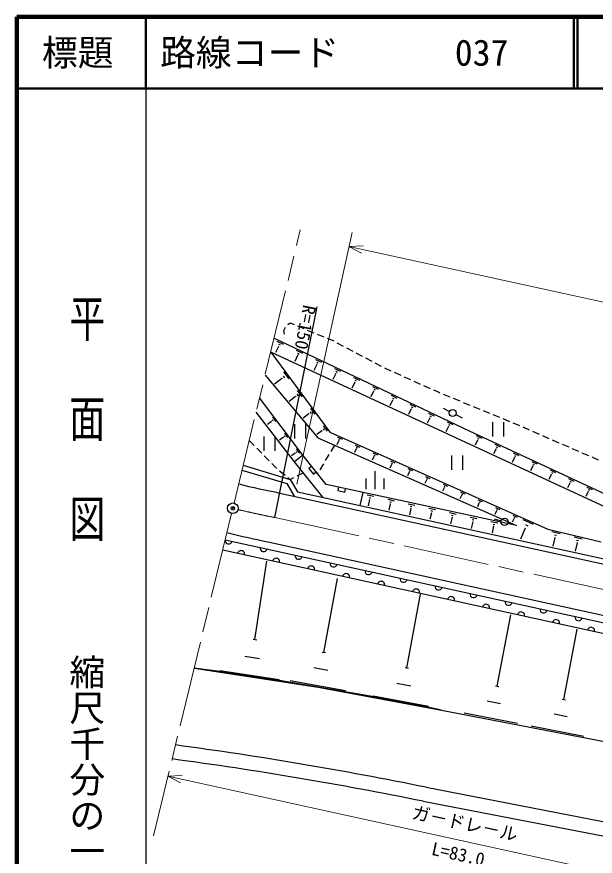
# Model space of a CAD drawing. Units: millimetres, scale not verified. Extents: x 40000 to 680000, y 20000 to 380000.
# Drawn here: x 40000 to 120733, y 262776 to 380000 of the extents above; entities that cross this region are included whole.
import ezdxf
from ezdxf.enums import TextEntityAlignment as Align

# ---------------------------------------------------------------- set-up
doc = ezdxf.new("R2010")
doc.units = ezdxf.units.MM
doc.header["$LTSCALE"] = 1000
doc.header["$PDMODE"] = 32
doc.header["$PDSIZE"] = 500
doc.linetypes.add('CHAIN', pattern=[18.5, 12, -1.5, 3.5, -1.5])
for name, color, linetype, lineweight in [('M-BGD', 7, 'Continuous', 25), ('M-BMK', 2, 'CHAIN', 13), ('M-BMK-SRVR', 3, 'Continuous', 25), ('M-STR-HTXT', 7, 'Continuous', 13), ('M-TTL', 2, 'Continuous', 140), ('M-TTL-BAND', 7, 'Continuous', 25), ('M-TTL-LINE', 7, 'Continuous', 50)]:
    doc.layers.add(name, color=color, linetype=linetype, lineweight=lineweight)
doc.layers.add('M-OTRS', color=6, linetype='Continuous')
doc.layers.add('M-TTL-TXT', color=7, linetype='Continuous')
doc.styles.add('@ＭＳ ゴシック', font='')
doc.styles.add('ＭＳ ゴシック', font='')
doc.styles.get('@ＭＳ ゴシック').set_extended_font_data('@MS Gothic')
doc.styles.get('ＭＳ ゴシック').set_extended_font_data('MS Gothic')

msp = doc.modelspace()

# ---------------------------------------------------------------- linework, layer by layer
at = {"layer": 'M-BGD'}
for p, q in [((76010, 310067), (81902, 339483)), ((77292, 336170), (77492, 336657)), ((77826, 337009), (78148, 337253)), ((78148, 337253), (78698, 337025)), ((79160, 336834), (80084, 336451)), ((77347, 335700), (77292, 336170)), ((80546, 336260), (81470, 335877)), ((81932, 335686), (82856, 335303)), ((75906, 335113), (103140, 322201)), ((76317, 334697), (77196, 334280)), ((76521, 334277), (76741, 334173)), ((77406, 335200), (77406, 335203)), ((83318, 335112), (84138, 334772)), ((84138, 334772), (84237, 334719)), ((84679, 334485), (85563, 334018)), ((132206, 306858), (75438, 333180)), ((75438, 333180), (83681, 321985)), ((76506, 333961), (76096, 333096)), ((76479, 333974), (76534, 333948)), ((79001, 333425), (79869, 333013)), ((79203, 333010), (79420, 332907)), ((86005, 333784), (86888, 333316)), ((87330, 333082), (88214, 332614)), ((79188, 332698), (78785, 331849)), ((79161, 332711), (79215, 332685)), ((81674, 332157), (82530, 331751)), ((81873, 331748), (82087, 331647)), ((88656, 332380), (89540, 331912)), ((81859, 331440), (81463, 330607)), ((81832, 331453), (81885, 331428)), ((84336, 330895), (85181, 330495)), ((89982, 331678), (90865, 331210)), ((91307, 330976), (91411, 330921)), ((91411, 330921), (92216, 330559)), ((74655, 329950), (82030, 321183)), ((76994, 329480), (75955, 328715)), ((76971, 329511), (77017, 329449)), ((77201, 329824), (77384, 329575)), ((77224, 330417), (77957, 329422)), ((84518, 330188), (84130, 329370)), ((84491, 330201), (84544, 330176)), ((84532, 330492), (84744, 330392)), ((86986, 329639), (87820, 329244)), ((92672, 330354), (93584, 329943)), ((94039, 329738), (94951, 329327)), ((87166, 328941), (86785, 328139)), ((87140, 328953), (87192, 328929)), ((87180, 329241), (87388, 329142)), ((89625, 328388), (90447, 327998)), ((95407, 329122), (96319, 328711)), ((96775, 328506), (97687, 328095)), ((79109, 327284), (79277, 327057)), ((79131, 327827), (79802, 326916)), ((89802, 327699), (89429, 326913)), ((89776, 327712), (89828, 327687)), ((89816, 327995), (90022, 327897)), ((92253, 327142), (93064, 326757)), ((98142, 327890), (98884, 327556)), ((98884, 327556), (99057, 327485)), ((99520, 327295), (100445, 326916)), ((79909, 318783), (73891, 326794)), ((78920, 326969), (77996, 326289)), ((78899, 326998), (78941, 326941)), ((92427, 326463), (92062, 325692)), ((92402, 326475), (92453, 326451)), ((92441, 326754), (92644, 326658)), ((94869, 325901), (95669, 325522)), ((100908, 326727), (101833, 326348)), ((102296, 326158), (103221, 325779)), ((78739, 317845), (73408, 324799)), ((80957, 324826), (81110, 324618)), ((80977, 325320), (81588, 324490)), ((95042, 325232), (94684, 324477)), ((95017, 325244), (95067, 325220)), ((95055, 325519), (95255, 325424)), ((99492, 325330), (100390, 324889)), ((103684, 325590), (104609, 325211)), ((105072, 325021), (105997, 324642)), ((75662, 323712), (75780, 323556)), ((75674, 324088), (76144, 323462)), ((80784, 324539), (79971, 323940)), ((80765, 324565), (80804, 324513)), ((97644, 324006), (97294, 323267)), ((97474, 324666), (98263, 324292)), ((97620, 324018), (97669, 323994)), ((97658, 324289), (97855, 324196)), ((101287, 324447), (102184, 324006)), ((106460, 324453), (107385, 324074)), ((107848, 323884), (108773, 323505)), ((75533, 323493), (74980, 323077)), ((75518, 323512), (75548, 323473)), ((78779, 323125), (78779, 321125)), ((80279, 323125), (80279, 321125)), ((82746, 322445), (82884, 322258)), ((82764, 322893), (83317, 322142)), ((100236, 322785), (99893, 322061)), ((100069, 323436), (100846, 323068)), ((100212, 322797), (100261, 322774)), ((100250, 323065), (100444, 322973)), ((106411, 323408), (106411, 321408)), ((107911, 323408), (107911, 321408)), ((109236, 323316), (109609, 323163)), ((109609, 323163), (110156, 322924)), ((110615, 322724), (111531, 322325)), ((74495, 321403), (74495, 319403)), ((75995, 321403), (75995, 319403)), ((77206, 321280), (76668, 320875)), ((77192, 321299), (77220, 321261)), ((77333, 321495), (77448, 321341)), ((77344, 321865), (77806, 321249)), ((82590, 322186), (81884, 321666)), ((82572, 322209), (82607, 322162)), ((83681, 321985), (114106, 308453)), ((84769, 321283), (85406, 320999)), ((103140, 322201), (133503, 308046)), ((104140, 321515), (104906, 321157)), ((111990, 322125), (112906, 321725)), ((113364, 321525), (114281, 321125)), ((72451, 320851), (73150, 320136)), ((82030, 321183), (109765, 308957)), ((84338, 320165), (83824, 319308)), ((84917, 320758), (84683, 320232)), ((84897, 320767), (84937, 320749)), ((84923, 320985), (85082, 320914)), ((87233, 320186), (87867, 319905)), ((104309, 320876), (103978, 320167)), ((104285, 320888), (104333, 320865)), ((104320, 321151), (104512, 321062)), ((106718, 320313), (107482, 319957)), ((114739, 320926), (115656, 320526)), ((116114, 320326), (117031, 319926)), ((73500, 319779), (74199, 319064)), ((78871, 319077), (78347, 318684)), ((78857, 319096), (78885, 319058)), ((78995, 319289), (79109, 319138)), ((79006, 319652), (79460, 319048)), ((83567, 318879), (83052, 318022)), ((87381, 319665), (87149, 319145)), ((87361, 319674), (87401, 319657)), ((87386, 319891), (87545, 319820)), ((89694, 319092), (90323, 318812)), ((106887, 319677), (106558, 318971)), ((106863, 319688), (106910, 319665)), ((106898, 319950), (107089, 319861)), ((109294, 319112), (110055, 318757)), ((117489, 319726), (118406, 319326)), ((118864, 319127), (119781, 318727)), ((74548, 318706), (75247, 317991)), ((79909, 318783), (78739, 317845)), ((82709, 312898), (78739, 317845)), ((83197, 314687), (79909, 318783)), ((89840, 318574), (89611, 318060)), ((89821, 318583), (89860, 318566)), ((89846, 318798), (90003, 318728)), ((92150, 317999), (92775, 317721)), ((92301, 317708), (92457, 317638)), ((100693, 318720), (100693, 316720)), ((102193, 318720), (102193, 316720)), ((109462, 318478), (109135, 317776)), ((109438, 318489), (109486, 318467)), ((109473, 318751), (109663, 318662)), ((111867, 317912), (112625, 317559)), ((120239, 318527), (121156, 318127)), ((71407, 316707), (77708, 314806)), ((71609, 317377), (78177, 315396)), ((75597, 317634), (76296, 316919)), ((76682, 316601), (77460, 315973)), ((81161, 317224), (80771, 316911)), ((80771, 316911), (81397, 316131)), ((82795, 317593), (82280, 316736)), ((90035, 314027), (90035, 316527)), ((92296, 317485), (92069, 316976)), ((92276, 317494), (92315, 317476)), ((94602, 316909), (95224, 316632)), ((94752, 316619), (94908, 316550)), ((112034, 317281), (111709, 316583)), ((112011, 317292), (112058, 317270)), ((112045, 317552), (112235, 317464)), ((114438, 316714), (115193, 316362)), ((77850, 315660), (78177, 315396)), ((78177, 315396), (78690, 315665)), ((78177, 315396), (79166, 313675)), ((79133, 315898), (79955, 316329)), ((81397, 316131), (81787, 316444)), ((82023, 316307), (81969, 316217)), ((88785, 314027), (88785, 315527)), ((91285, 314027), (91285, 315527)), ((94747, 316398), (94523, 315894)), ((94728, 316406), (94767, 316389)), ((97051, 315820), (97668, 315545)), ((97200, 315532), (97354, 315463)), ((114604, 316085), (114280, 315390)), ((114580, 316096), (114628, 316074)), ((114615, 316355), (114804, 316267)), ((117005, 315517), (117758, 315166)), ((77708, 314806), (78713, 313057)), ((88334, 313560), (83197, 314687)), ((84903, 314312), (84796, 313824)), ((97194, 315312), (96973, 314814)), ((97175, 315321), (97214, 315303)), ((99638, 314228), (99419, 313736)), ((99495, 314733), (100108, 314460)), ((99619, 314237), (99657, 314220)), ((99643, 314446), (99796, 314378)), ((117171, 314890), (116849, 314199)), ((117148, 314901), (117195, 314879)), ((117182, 315159), (117371, 315072)), ((119570, 314321), (120321, 313971)), ((76728, 313493), (167616, 293562)), ((79166, 313675), (163844, 295106)), ((84796, 313824), (85773, 313610)), ((85773, 313610), (85880, 314098)), ((87937, 311751), (88334, 313560)), ((109765, 308957), (88334, 313560)), ((88911, 313232), (89818, 313037)), ((102077, 313146), (101861, 312660)), ((101935, 313647), (102544, 313376)), ((102058, 313155), (102096, 313138)), ((102082, 313363), (102234, 313295)), ((119736, 313696), (119415, 313009)), ((119712, 313707), (119759, 313685)), ((119747, 313965), (119934, 313877)), ((89247, 312590), (89058, 311710)), ((89192, 312887), (89419, 312838)), ((89219, 312596), (89276, 312584)), ((91774, 312617), (92687, 312421)), ((92113, 311971), (91922, 311082)), ((92057, 312269), (92286, 312220)), ((92084, 311977), (92141, 311965)), ((94643, 312000), (95562, 311803)), ((104512, 312066), (104298, 311585)), ((104371, 312564), (104976, 312294)), ((104493, 312074), (104531, 312058)), ((104517, 312281), (104668, 312214)), ((94984, 311350), (94791, 310453)), ((94928, 311651), (95158, 311601)), ((94955, 311357), (95013, 311344)), ((97518, 311383), (98443, 311184)), ((97862, 310728), (97667, 309822)), ((97805, 311031), (98037, 310981)), ((97833, 310735), (97890, 310722)), ((100400, 310764), (101331, 310564)), ((106943, 310987), (106732, 310512)), ((106803, 311482), (107404, 311214)), ((106924, 310996), (106962, 310979)), ((106948, 311201), (107099, 311134)), ((100745, 310105), (100549, 309190)), ((100689, 310409), (100922, 310359)), ((100716, 310111), (100774, 310099)), ((103287, 310144), (104225, 309942)), ((103635, 309480), (103437, 308557)), ((103578, 309787), (103813, 309736)), ((103606, 309487), (103664, 309474)), ((106181, 309522), (107125, 309319)), ((106643, 309905), (107600, 309615)), ((109370, 309911), (109161, 309441)), ((109231, 310402), (109828, 310136)), ((109352, 309919), (109389, 309903)), ((109375, 310123), (109525, 310057)), ((110634, 309778), (112094, 309129)), ((106531, 308854), (106331, 307922)), ((106474, 309163), (106710, 309112)), ((106502, 308861), (106561, 308848)), ((108557, 309324), (109514, 309033)), ((110974, 308577), (110294, 307049)), ((110928, 308598), (111020, 308557)), ((110986, 309097), (111351, 308934)), ((114106, 308453), (121544, 306677)), ((114700, 308105), (115853, 307830)), ((115112, 307275), (114822, 306061)), ((115050, 307656), (115338, 307587)), ((115076, 307284), (115148, 307267)), ((117793, 307367), (118918, 307098)), ((69090, 306978), (150259, 289178)), ((75291, 306642), (166087, 286731)), ((118195, 306558), (117914, 305382)), ((118135, 306929), (118416, 306861)), ((118160, 306566), (118230, 306549)), ((149938, 287713), (68736, 305520)), ((73240, 293037), (74916, 303960)), ((82865, 291247), (84784, 301542)), ((94447, 289088), (96366, 299383)), ((107032, 286538), (108956, 296495)), ((116336, 284668), (118228, 294462)), ((72981, 293076), (73498, 292997)), ((82624, 291292), (83106, 291202)), ((71825, 290713), (73893, 290396)), ((64748, 289057), (82050, 286402)), ((68342, 288708), (76615, 287438)), ((81468, 289111), (83398, 288751)), ((94206, 289133), (94688, 289043)), ((78141, 287334), (85862, 285895)), ((82050, 286402), (99259, 283194)), ((93050, 286952), (94980, 286592)), ((106799, 286583), (107265, 286493)), ((89723, 285175), (97444, 283736)), ((105668, 284481), (107533, 284121)), ((116107, 284712), (116566, 284624)), ((99259, 283194), (219644, 259939)), ((102438, 282783), (109897, 281343)), ((114993, 282643), (116828, 282288)), ((111814, 280972), (119156, 279554)), ((97121, 272403), (217622, 249126)), ((96733, 270442), (217255, 247161))]:
    msp.add_line(p, q, dxfattribs=at)
for centre in [(100838, 324668), (108079, 309469)]:
    msp.add_circle(centre, 500, dxfattribs=at)
for centre, radius, start, end in [((105472, 457145), 146500, 256.38081, 258.68494), ((105472, 457145), 153500, 256.38081, 258.66064), ((69578, 306871), 500, 167.63129, 347.63129), ((71306, 304956), 500, 347.63129, 167.63129), ((74462, 305800), 500, 167.63129, 347.63129), ((79346, 304729), 500, 167.63129, 347.63129), ((76190, 303885), 500, 347.63129, 167.63129), ((84230, 303658), 500, 167.63129, 347.63129), ((81074, 302814), 500, 347.63129, 167.63129), ((89114, 302587), 500, 167.63129, 347.63129), ((85958, 301743), 500, 347.63129, 167.63129), ((93998, 301516), 500, 167.63129, 347.63129), ((90842, 300672), 500, 347.63129, 167.63129), ((95726, 299601), 500, 347.63129, 167.63129), ((98882, 300445), 500, 167.63129, 347.63129), ((100610, 298530), 500, 347.63129, 167.63129), ((103766, 299374), 500, 167.63129, 347.63129), ((105494, 297459), 500, 347.63129, 167.63129), ((108650, 298303), 500, 167.63129, 347.63129), ((110378, 296388), 500, 347.63129, 167.63129), ((113534, 297232), 500, 167.63129, 347.63129), ((115262, 295317), 500, 347.63129, 167.63129), ((118418, 296160), 500, 167.63129, 347.63129), ((120145, 294246), 500, 347.63129, 167.63129), ((-9447, -252192), 546310, 78.52256, 82.1945), ((-9447, -252192), 535310, 78.51699, 82.31439), ((-9447, -252192), 533310, 78.51596, 82.33673)]:
    msp.add_arc(centre, radius, start, end, dxfattribs=at)
at = {"layer": 'M-BMK'}
for p, q in [((70329, 312092), (79571, 350238)), ((69976, 310634), (59066, 265605)), ((76010, 310067), (166851, 290146))]:
    msp.add_line(p, q, dxfattribs=at)
msp.add_arc((105472, 457145), 150000, 256.66729, 258.67258, dxfattribs=at)
at = {"layer": 'M-BMK-SRVR'}
msp.add_circle((70152, 311363), 750, dxfattribs=at)
msp.add_point((70152, 311363), dxfattribs=at)
at = {"layer": 'M-OTRS'}
msp.add_point((70152, 311363), dxfattribs=at)
at = {"layer": 'M-STR-HTXT'}
for p, q in [((79077, 314718), (86789, 349882)), ((88358, 348021), (86360, 347929)), ((171341, 329293), (86360, 347929)), ((86360, 347929), (88136, 347009)), ((63083, 274029), (61085, 273937)), ((142971, 255968), (61085, 273937)), ((61085, 273937), (62861, 273018))]:
    msp.add_line(p, q, dxfattribs=at)
at = {"layer": 'M-TTL'}
for p, q in [((40000, 380000), (40000, 20000)), ((680000, 380000), (40000, 380000))]:
    msp.add_line(p, q, dxfattribs=at)
at = {"layer": 'M-TTL-BAND'}
msp.add_line((58000, 370000), (58000, 20000), dxfattribs=at)
at = {"layer": 'M-TTL-LINE'}
for p, q in [((58000, 380000), (58000, 370000)), ((117750, 380000), (117750, 370000)), ((118250, 380000), (118250, 370000)), ((40000, 370000), (680000, 370000))]:
    msp.add_line(p, q, dxfattribs=at)

# ---------------------------------------------------------------- texts
at = {"layer": 'M-BGD', "style": 'ＭＳ ゴシック'}
msp.add_text('R=150', height=1833, rotation=258.673, dxfattribs=at).set_placement((79451, 339974), align=Align.BOTTOM_LEFT)
at = {"layer": 'M-STR-HTXT', "style": 'ＭＳ ゴシック'}
msp.add_text('ガ－ドレ－ル', height=1833, rotation=347.623, dxfattribs=at).set_placement((102242, 265930), align=Align.BOTTOM_CENTER)
at = {"layer": 'M-STR-HTXT', "style": '@ＭＳ ゴシック'}
msp.add_text('L=83.0', height=1833, rotation=347.623, dxfattribs=at).set_placement((101814, 263976), align=Align.TOP_CENTER)
at = {"layer": 'M-TTL-BAND', "style": '@ＭＳ ゴシック', "width": 1.4}
msp.add_text('平  面  図', height=3666, rotation=270, dxfattribs=at).set_placement((49777, 306475), align=Align.MIDDLE_RIGHT)
at = {"layer": 'M-TTL-BAND', "style": '@ＭＳ ゴシック'}
msp.add_text('縮尺千分の一', height=3666, rotation=270, dxfattribs=at).set_placement((49777, 261030), align=Align.MIDDLE_RIGHT)
at = {"layer": 'M-TTL-TXT', "style": 'ＭＳ ゴシック'}
msp.add_text('標題', height=3666, dxfattribs=at).set_placement((48500, 375000), align=Align.MIDDLE_CENTER)
for s, p in [('路線コード', (60000, 375000)), ('037', (101142, 375000))]:
    msp.add_text(s, height=3666, dxfattribs=at).set_placement(p, align=Align.MIDDLE_LEFT)

doc.saveas('drawing.dxf')
